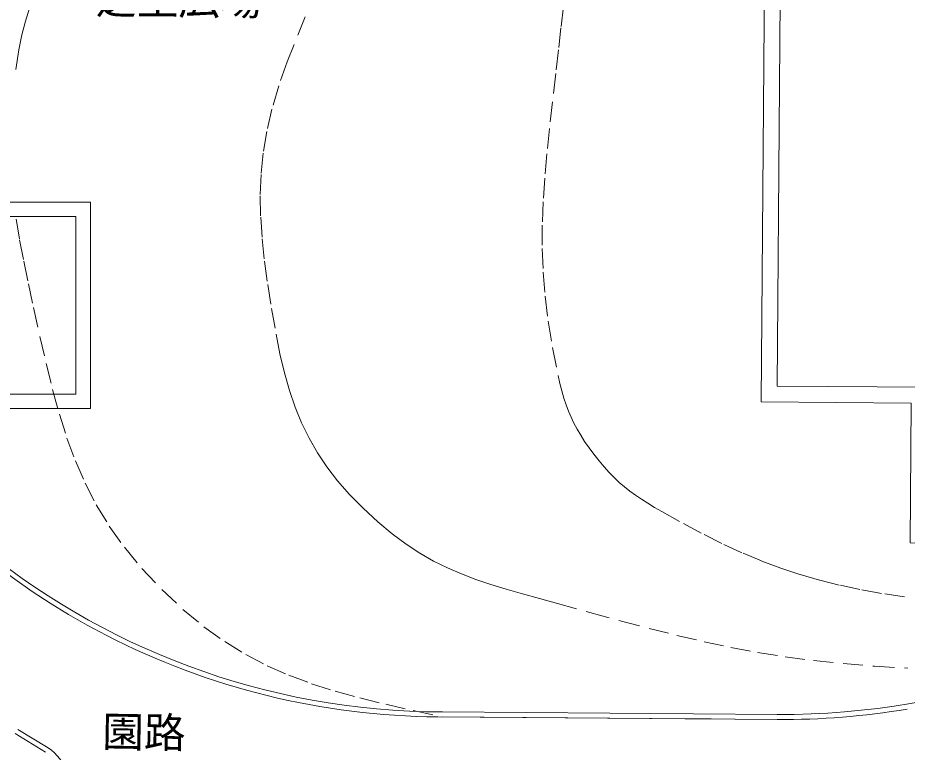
# Model space of a CAD drawing. Units: millimetres, scale not verified. Extents: x -94331 to 144568, y -56598 to 62562.
# Drawn here: x -41191 to -19843, y -23115 to -5482 of the extents above; entities that cross this region are included whole.
import ezdxf
from ezdxf.enums import TextEntityAlignment as Align

# ---------------------------------------------------------------- set-up
doc = ezdxf.new("R2010")
doc.units = ezdxf.units.MM
doc.header["$LTSCALE"] = 400
doc.linetypes.add('DASHED1', pattern=[1.8, 1.2, -0.6])
doc.layers.add('0-2_壁', color=7, linetype='Continuous', lineweight=9)
doc.layers.add('0-3_建具', color=7, linetype='DASHED1', lineweight=9)
doc.layers.add('0-7_ハッチ', color=7, linetype='Continuous')
doc.styles.add('ＭＳ ゴシック', font='')
doc.styles.get('ＭＳ ゴシック').set_extended_font_data('MS Gothic')

msp = doc.modelspace()

# ---------------------------------------------------------------- linework, layer by layer
at = {"layer": '0-2_壁'}
for p, q in [((-30996, -22147.4), (-22964, -22207.7)), ((-31110.6, -22266.6), (-22964.9, -22327.7)), ((-30996.9, -22267.4), (-22964.9, -22327.7)), ((-25174, -22311.1), (-24546.9, -22315.9)), ((-41191.2, -22567.2), (-40465.2, -23013.1)), ((-41254, -22669.4), (-40528, -23115.3))]:
    msp.add_line(p, q, dxfattribs=at)
for points in [[(-15510.2, -18123.6), (-19770.1, -18091.6), (-19744.9, -14731.7), (-23344.8, -14704.6), (-23230.6, 504.9), (-11770.9, 418.9), (-11885.1, -14790.7), (-15485, -14763.7)], [(-22961.9, -14327.5), (-22853.5, 122.1), (-12153.8, 41.7), (-12262.2, -14407.8), (-15862.1, -14380.8), (-15887.4, -17740.7), (-19387.3, -17714.4), (-19362, -14354.5)], [(-48819.1, -14866.5), (-39449.4, -14866.5), (-39449.4, -9907.5), (-48819.1, -9907.5)], [(-48474.1, -10252.5), (-48474.1, -14521.5), (-39794.4, -14521.5), (-39794.4, -10252.5)]]:
    msp.add_lwpolyline(points, close=True, dxfattribs=at)
for centre, radius, start, end in [((-22829.8, -4328.2), 17880, 269.56982, 349.89873), ((-30978.8, -4603), 17664.1, 189.85312, 242.73881), ((-30978.8, -4603), 17544.1, 189.85312, 269.94376), ((-30978.8, -4603), 17664.1, 242.73881, 269.5725), ((-22788.8, -4842.1), 17486.5, 269.42288, 279.69844), ((-22788.8, -4842.1), 17486.5, 269.42288, 279.69844), ((-40977.2, -23846.7), 978.3, 327.18577, 58.44174)]:
    msp.add_arc(centre, radius, start, end, dxfattribs=at)
at = {"layer": '0-3_建具'}
for points in [[(-40913.8, -5250.1), (-41008.1, -5561.6), (-41091.4, -5894.6), (-41164.1, -6253.1), (-41257.8, -6830.1)], [(-28090.4, -5214.3), (-28153.3, -5719.8), (-28215.2, -6252.8), (-28279.9, -6819.1), (-28358.4, -7500.2), (-28430.5, -8141.6), (-28493.4, -8750.8), (-28544.7, -9335.8), (-28581.7, -9904.2), (-28601.8, -10463.8), (-28602.5, -11022.4), (-28581.1, -11587.8), (-28535, -12167.8), (-28461.7, -12770), (-28358.5, -13402.3), (-28222.9, -14072.5), (-28178.6, -14263.8), (-28132.5, -14442.7), (-28083.7, -14611.2)], [(-34294.1, -5455.6), (-34722, -6536.1), (-34929.4, -7117.8), (-35093, -7674), (-35215.9, -8210.3), (-35301.2, -8732.5), (-35351.8, -9246.2), (-35370.8, -9756.9), (-35361.2, -10270.4), (-35326.1, -10792.3), (-35268.5, -11328.2), (-35191.5, -11883.8), (-35098, -12464.7), (-34991.2, -13076.6), (-34897.8, -13554.3), (-34792.1, -14003.4), (-34671.9, -14426.8)], [(-41231.5, -10315.7), (-41148.1, -10812), (-41049.4, -11327.4), (-40936.7, -11868.3), (-40811.5, -12441.1), (-40658.3, -13130.9), (-40508.3, -13785), (-40355, -14407.1), (-40191.7, -15001.2), (-40011.8, -15571.2), (-39808.7, -16120.9), (-39575.8, -16654.2), (-39306.5, -17175), (-38994.3, -17687.2), (-38632.3, -18194.7), (-38214.2, -18701.3), (-37733.2, -19210.9), (-37225.9, -19687.3), (-36724.4, -20101.7), (-36224.2, -20460.5), (-35720.4, -20770.3), (-35208.3, -21037.6), (-34683.3, -21269), (-34140.6, -21470.9), (-33575.5, -21649.8), (-32983.3, -21812.5), (-32359.3, -21965.3), (-31698.7, -22114.7), (-30996.9, -22267.4)], [(-34671.9, -14426.8), (-34534.7, -14827.6), (-34378.4, -15208.9), (-34200.4, -15573.7), (-33998.5, -15925.1), (-33770.4, -16266.1), (-33513.6, -16599.7), (-33225.9, -16929), (-32904.9, -17257.1), (-32548.2, -17587), (-32206.6, -17873.1), (-31871.8, -18122.2), (-31541.1, -18338.7), (-31211.1, -18526.9), (-30879.1, -18691.3), (-30541.8, -18836.2), (-30196.4, -18966), (-29839.6, -19085.1), (-29468.6, -19197.9), (-29080.2, -19308.7), (-28671.5, -19422), (-28239.4, -19542.1), (-27461.7, -19759.5), (-26730.7, -19959.9), (-26036.6, -20143.5), (-25369.7, -20310.8), (-24719.9, -20462.1), (-24077.5, -20597.5), (-23432.5, -20717.5), (-22775.2, -20822.4), (-22095.6, -20912.5), (-21384, -20988), (-20630.4, -21049.3), (-19825, -21096.7)], [(-28083.7, -14611.2), (-28031.2, -14771.1), (-27974, -14924.2), (-27911.2, -15072.5), (-27841.9, -15217.7), (-27765, -15361.7), (-27679.7, -15506.4), (-27584.9, -15653.6), (-27479.7, -15805.3), (-27363.2, -15963.1), (-27239.1, -16121.9), (-27117.6, -16267.1), (-26997.5, -16400.4), (-26877, -16523.4), (-26754.9, -16637.9), (-26629.7, -16745.4), (-26499.8, -16847.7), (-26363.9, -16946.4), (-26220.5, -17043.1), (-26068.1, -17139.7), (-25905.3, -17237.6), (-25730.5, -17338.6), (-25211.9, -17627.8), (-24718.8, -17889.5), (-24244.7, -18125.5), (-23783.4, -18337.7), (-23328.5, -18527.9), (-22873.8, -18698.2), (-22412.9, -18850.2), (-21939.5, -18986), (-21447.2, -19107.4), (-20929.8, -19216.2), (-20380.8, -19314.3), (-19794.1, -19403.7)]]:
    msp.add_lwpolyline(points, dxfattribs=at)

# ---------------------------------------------------------------- texts
at = {"layer": '0-7_ハッチ', "style": 'ＭＳ ゴシック'}
for s, rotation, p in [('芝生広場', 359.57, (-39339.8, -5608.9)), ('園路', 359.022, (-39172.6, -23203.1))]:
    msp.add_text(s, height=733.1, rotation=rotation, dxfattribs=at).set_placement(p, align=Align.BOTTOM_LEFT)

doc.saveas('drawing.dxf')
